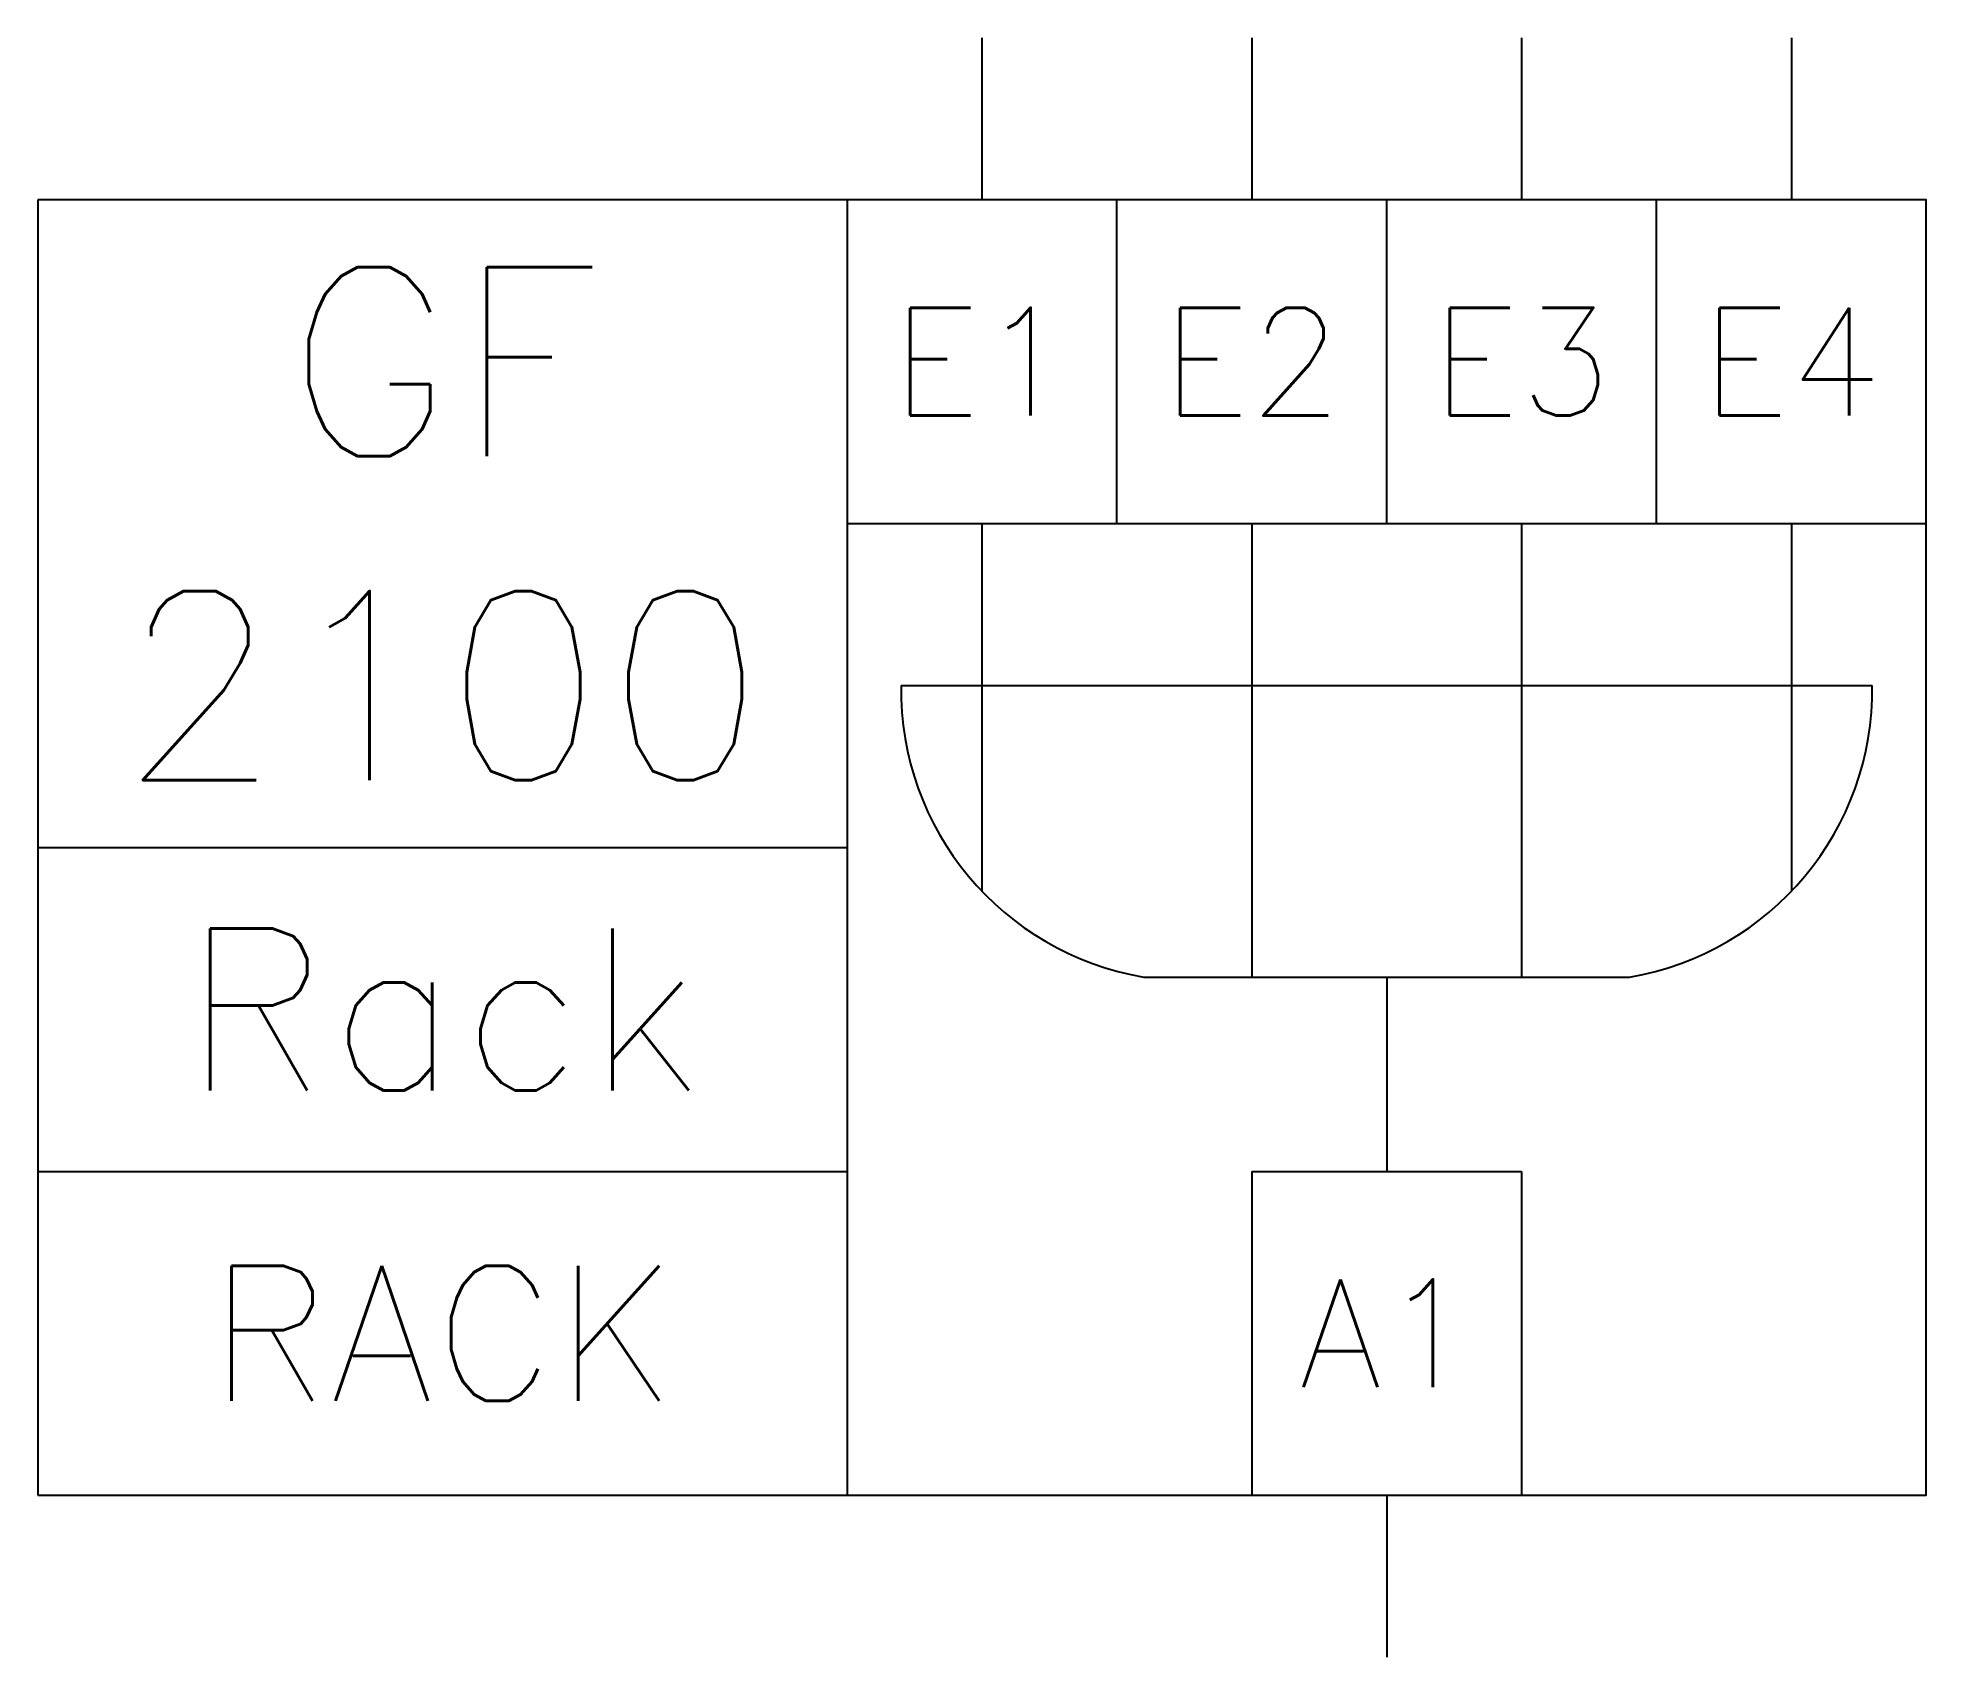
# Model space of a CAD drawing. Extents: x 25 to 60, y 51 to 81.
import ezdxf
from ezdxf.enums import TextEntityAlignment as Align

# ---------------------------------------------------------------- set-up
doc = ezdxf.new("R2010")
doc.units = 0
doc.layers.add('1', color=8, linetype='CONTINUOUS')
doc.layers.add('11', color=30, linetype='CONTINUOUS')
doc.styles.get("Standard").update_dxf_attribs({"font": 'txt.shx'})

msp = doc.modelspace()

# ---------------------------------------------------------------- linework, layer by layer
at = {"layer": '1', "color": 0}
for p, q in [((42.5, 81), (42.5, 78)), ((47.5, 81), (47.5, 78)), ((52.5, 81), (52.5, 78)), ((57.5, 81), (57.5, 78)), ((40, 78), (25, 78)), ((25, 78), (25, 54)), ((45, 72), (45, 78)), ((50, 72), (50, 78)), ((55, 72), (55, 78)), ((40, 72), (45, 72)), ((42.5, 72), (42.5, 65.189)), ((45, 72), (60, 72)), ((47.5, 72), (47.5, 63.6)), ((52.5, 72), (52.5, 63.6)), ((57.5, 72), (57.5, 65.189)), ((41, 69), (59, 69)), ((25, 66), (40, 66)), ((45.5, 63.6), (54.5, 63.6)), ((50, 63.6), (50, 60)), ((25, 60), (40, 60)), ((47.5, 60), (52.5, 60)), ((47.5, 60), (47.5, 54)), ((52.5, 60), (52.5, 54)), ((25, 54), (40, 54)), ((50, 54), (50, 51))]:
    msp.add_line(p, q, dxfattribs=at)
msp.add_lwpolyline([(40, 78), (40, 54), (60, 54), (60, 78)], close=True, dxfattribs=at)
for centre, start, end in [((46.399, 68.925), 179.1995, 260.4116), ((53.601, 68.925), 279.5884, 0.8005)]:
    msp.add_arc(centre, 5.4, start, end, dxfattribs=at)

# ---------------------------------------------------------------- texts
msp.add_text('Rack', height=3, dxfattribs=at).set_placement((32.5, 63), align=Align.MIDDLE)
for tag, height, p in [('E1', 2, (42.5, 75)), ('E2', 2, (47.5, 75)), ('E3', 2, (52.5, 75)), ('E4', 2, (57.5, 75)), ('RACK', 2.5, (32.5, 57)), ('A1', 2, (50, 57))]:
    msp.add_attdef(tag, text='', height=height, dxfattribs=at).set_placement(p, align=Align.MIDDLE)
at = {"layer": '11', "color": 0}
for s, p in [('GF', (32.5, 75)), ('2100', (32.5, 69))]:
    msp.add_text(s, height=3.5, dxfattribs=at).set_placement(p, align=Align.MIDDLE)

doc.saveas('drawing.dxf')
